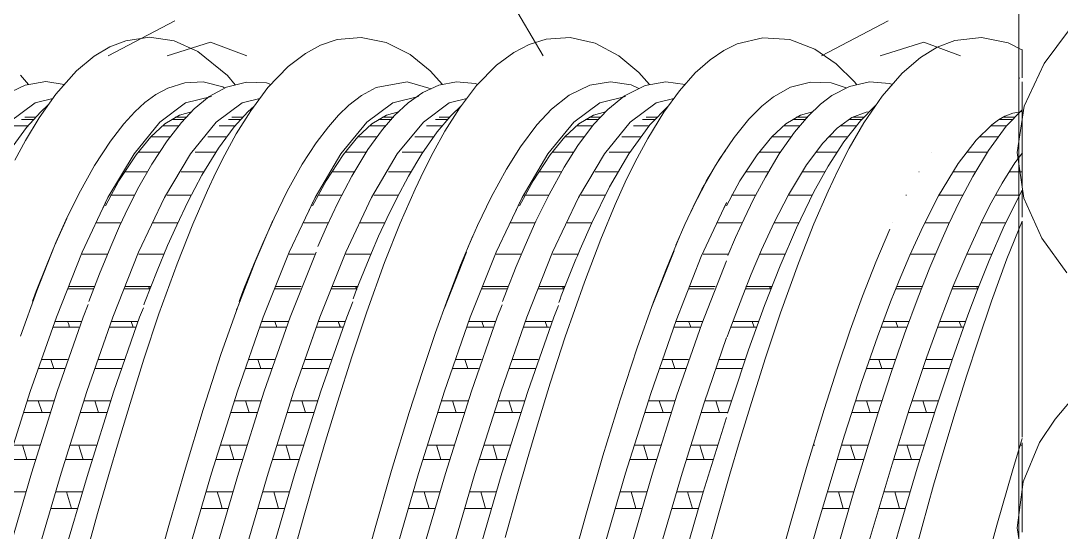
# Model space of a CAD drawing. Header units: millimetres. Extents: x 4229 to 8429, y -1187 to 1783.
# Drawn here: x 7395.3 to 7467.5, y 1068.8 to 1104.3 of the extents above; entities that cross this region are included whole.
import ezdxf

# ---------------------------------------------------------------- set-up
doc = ezdxf.new("R2010")
doc.units = ezdxf.units.MM

msp = doc.modelspace()

# ---------------------------------------------------------------- linework, layer by layer
at = {"lineweight": 5}
for p, q in [((7464.559, 1205.49), (7464.559, 907.547)), ((7431.558, 1101.844), (7429.275, 1105.759)), ((7406.012, 1104.274), (7401.385, 1101.85)), ((7455.508, 1104.274), (7450.864, 1101.841)), ((7466.312, 1101.316), (7468.085, 1103.679)), ((7405.48, 1101.849), (7408.486, 1102.789)), ((7408.486, 1102.789), (7410.994, 1101.848)), ((7454.947, 1101.84), (7457.983, 1102.789)), ((7457.983, 1102.789), (7460.516, 1101.839)), ((7464.793, 1100.319), (7464.793, 1102.283)), ((7464.941, 1098.347), (7466.312, 1101.316)), ((7464.559, 1100.323), (7464.644, 1100.291)), ((7464.793, 1100.029), (7464.793, 1095.113)), ((7464.441, 1095.121), (7464.941, 1098.347)), ((7396.224, 1097.433), (7395.368, 1097.433)), ((7396.376, 1097.587), (7395.613, 1097.587)), ((7406.673, 1097.433), (7405.84, 1097.433)), ((7406.837, 1097.587), (7406.039, 1097.587)), ((7410.585, 1097.433), (7409.729, 1097.433)), ((7410.737, 1097.587), (7409.974, 1097.587)), ((7421.06, 1097.433), (7420.146, 1097.433)), ((7421.207, 1097.587), (7420.409, 1097.587)), ((7424.955, 1097.433), (7424.099, 1097.433)), ((7425.108, 1097.587), (7424.344, 1097.587)), ((7435.419, 1097.433), (7434.505, 1097.433)), ((7435.566, 1097.587), (7434.768, 1097.587)), ((7439.314, 1097.433), (7438.458, 1097.433)), ((7439.467, 1097.587), (7438.704, 1097.587)), ((7449.759, 1097.433), (7448.926, 1097.433)), ((7449.923, 1097.587), (7449.125, 1097.587)), ((7453.67, 1097.433), (7452.814, 1097.433)), ((7453.823, 1097.587), (7453.06, 1097.587)), ((7464.151, 1097.433), (7463.237, 1097.433)), ((7464.298, 1097.587), (7463.5, 1097.587)), ((7395.842, 1096.974), (7394.734, 1096.974)), ((7406.286, 1096.974), (7405.166, 1096.974)), ((7410.203, 1096.974), (7409.095, 1096.974)), ((7420.618, 1096.974), (7419.524, 1096.974)), ((7424.573, 1096.974), (7423.465, 1096.974)), ((7435.015, 1096.974), (7433.895, 1096.974)), ((7438.932, 1096.974), (7437.824, 1096.974)), ((7449.334, 1096.974), (7448.239, 1096.974)), ((7453.289, 1096.974), (7452.18, 1096.974)), ((7463.709, 1096.974), (7462.614, 1096.974)), ((7405.689, 1096.212), (7404.348, 1096.212)), ((7409.603, 1096.212), (7408.3, 1096.212)), ((7420.059, 1096.212), (7418.719, 1096.212)), ((7423.974, 1096.212), (7422.67, 1096.212)), ((7434.418, 1096.212), (7433.078, 1096.212)), ((7438.333, 1096.212), (7437.029, 1096.212)), ((7448.77, 1096.212), (7447.447, 1096.212)), ((7452.689, 1096.212), (7451.386, 1096.212)), ((7463.146, 1096.212), (7461.822, 1096.212)), ((7401.018, 1095.151), (7401.015, 1095.151)), ((7401.19, 1095.398), (7401.19, 1095.405)), ((7404.944, 1095.151), (7403.478, 1095.151)), ((7408.87, 1095.151), (7407.414, 1095.151)), ((7415.388, 1095.151), (7415.385, 1095.151)), ((7415.561, 1095.398), (7415.561, 1095.405)), ((7419.314, 1095.151), (7417.848, 1095.151)), ((7423.24, 1095.151), (7421.784, 1095.151)), ((7429.747, 1095.151), (7429.744, 1095.151)), ((7429.92, 1095.398), (7429.92, 1095.405)), ((7433.673, 1095.151), (7432.207, 1095.151)), ((7437.599, 1095.151), (7436.143, 1095.151)), ((7444.103, 1095.151), (7444.101, 1095.151)), ((7444.276, 1095.398), (7444.276, 1095.405)), ((7448.03, 1095.151), (7446.564, 1095.151)), ((7451.956, 1095.151), (7450.5, 1095.151)), ((7458.478, 1095.151), (7458.476, 1095.151)), ((7462.381, 1095.151), (7460.945, 1095.151)), ((7464.917, 1091.965), (7464.441, 1095.121)), ((7464.793, 1095.099), (7464.793, 1092.692)), ((7404.119, 1093.799), (7402.536, 1093.799)), ((7408.034, 1093.799), (7406.44, 1093.799)), ((7418.49, 1093.799), (7416.925, 1093.799)), ((7422.404, 1093.799), (7420.839, 1093.799)), ((7432.849, 1093.799), (7431.284, 1093.799)), ((7436.763, 1093.799), (7435.169, 1093.799)), ((7443.277, 1093.799), (7443.242, 1093.799)), ((7447.188, 1093.799), (7445.622, 1093.799)), ((7451.119, 1093.799), (7449.555, 1093.799)), ((7457.652, 1093.799), (7457.617, 1093.799)), ((7461.563, 1093.799), (7459.997, 1093.799)), ((7464.793, 1093.799), (7463.901, 1093.799)), ((7403.219, 1092.164), (7401.548, 1092.164)), ((7407.145, 1092.164), (7405.474, 1092.164)), ((7417.593, 1092.164), (7415.959, 1092.164)), ((7421.519, 1092.164), (7419.849, 1092.164)), ((7431.949, 1092.164), (7430.278, 1092.164)), ((7435.878, 1092.164), (7434.208, 1092.164)), ((7446.305, 1092.164), (7444.634, 1092.164)), ((7450.23, 1092.164), (7448.56, 1092.164)), ((7456.762, 1092.164), (7456.736, 1092.164)), ((7460.68, 1092.164), (7459.009, 1092.164)), ((7464.605, 1092.164), (7462.935, 1092.164)), ((7464.793, 1090.65), (7464.793, 1092.523)), ((7401.19, 1091.627), (7400.883, 1090.963)), ((7401.19, 1091.668), (7401.19, 1091.627)), ((7415.561, 1091.627), (7415.253, 1090.963)), ((7415.561, 1091.668), (7415.561, 1091.627)), ((7429.92, 1091.627), (7429.612, 1090.963)), ((7429.92, 1091.668), (7429.92, 1091.627)), ((7444.276, 1091.627), (7443.969, 1090.963)), ((7444.276, 1091.668), (7444.276, 1091.627)), ((7466.156, 1089.177), (7464.917, 1091.965)), ((7398.373, 1090.255), (7398.369, 1090.255)), ((7402.289, 1090.255), (7400.578, 1090.255)), ((7406.205, 1090.255), (7404.494, 1090.255)), ((7412.743, 1090.255), (7412.739, 1090.255)), ((7416.659, 1090.255), (7414.948, 1090.255)), ((7420.597, 1090.255), (7418.862, 1090.255)), ((7427.102, 1090.255), (7427.098, 1090.255)), ((7431.018, 1090.255), (7429.307, 1090.255)), ((7434.934, 1090.255), (7433.224, 1090.255)), ((7441.459, 1090.255), (7441.455, 1090.255)), ((7445.374, 1090.255), (7443.664, 1090.255)), ((7449.313, 1090.255), (7447.578, 1090.255)), ((7455.834, 1090.255), (7455.83, 1090.255)), ((7459.75, 1090.255), (7458.039, 1090.255)), ((7463.666, 1090.255), (7461.955, 1090.255)), ((7464.793, 1090.255), (7464.748, 1090.255)), ((7464.793, 1075.366), (7464.793, 1090.361)), ((7467.896, 1086.771), (7466.156, 1089.177)), ((7401.333, 1088.084), (7399.577, 1088.084)), ((7405.272, 1088.084), (7403.505, 1088.084)), ((7415.703, 1088.084), (7413.947, 1088.084)), ((7419.614, 1088.084), (7417.865, 1088.084)), ((7426.244, 1088.205), (7424.709, 1084.334)), ((7430.062, 1088.084), (7428.306, 1088.084)), ((7433.973, 1088.084), (7432.224, 1088.084)), ((7440.651, 1088.299), (7439.09, 1084.373)), ((7444.419, 1088.084), (7442.663, 1088.084)), ((7448.358, 1088.084), (7446.58, 1088.084)), ((7458.794, 1088.084), (7457.038, 1088.084)), ((7462.705, 1088.084), (7460.956, 1088.084)), ((7400.351, 1085.666), (7398.567, 1085.666)), ((7398.632, 1085.828), (7400.415, 1085.828)), ((7404.261, 1085.666), (7402.484, 1085.666)), ((7402.548, 1085.828), (7404.326, 1085.828)), ((7404.252, 1085.642), (7404.178, 1085.828)), ((7404.273, 1085.627), (7404.196, 1085.828)), ((7414.721, 1085.666), (7412.938, 1085.666)), ((7413.002, 1085.828), (7414.785, 1085.828)), ((7418.631, 1085.666), (7416.855, 1085.666)), ((7416.941, 1085.828), (7418.723, 1085.828)), ((7418.622, 1085.642), (7418.549, 1085.828)), ((7418.644, 1085.627), (7418.566, 1085.828)), ((7429.08, 1085.666), (7427.297, 1085.666)), ((7427.361, 1085.828), (7429.144, 1085.828)), ((7433.018, 1085.666), (7431.235, 1085.666)), ((7431.277, 1085.828), (7433.055, 1085.828)), ((7432.981, 1085.642), (7432.908, 1085.828)), ((7433.003, 1085.627), (7432.925, 1085.828)), ((7443.436, 1085.666), (7441.653, 1085.666)), ((7441.718, 1085.828), (7443.5, 1085.828)), ((7447.374, 1085.666), (7445.592, 1085.666)), ((7445.634, 1085.828), (7447.411, 1085.828)), ((7447.337, 1085.642), (7447.264, 1085.828)), ((7447.359, 1085.627), (7447.282, 1085.828)), ((7457.811, 1085.666), (7456.028, 1085.666)), ((7456.093, 1085.828), (7457.876, 1085.828)), ((7461.722, 1085.666), (7459.945, 1085.666)), ((7460.009, 1085.828), (7461.787, 1085.828)), ((7461.712, 1085.642), (7461.639, 1085.828)), ((7410.44, 1084.574), (7410.297, 1084.216)), ((7399.354, 1083.014), (7397.552, 1083.014)), ((7397.7, 1083.409), (7399.5, 1083.409)), ((7403.284, 1083.014), (7401.47, 1083.014)), ((7401.641, 1083.409), (7403.436, 1083.409)), ((7402.972, 1083.409), (7403.118, 1083.014)), ((7402.973, 1083.409), (7403.122, 1083.014)), ((7413.724, 1083.014), (7411.922, 1083.014)), ((7412.071, 1083.409), (7413.87, 1083.409)), ((7417.663, 1083.014), (7415.862, 1083.014)), ((7415.983, 1083.409), (7417.793, 1083.409)), ((7417.342, 1083.409), (7417.488, 1083.014)), ((7417.343, 1083.409), (7417.492, 1083.014)), ((7428.083, 1083.014), (7426.282, 1083.014)), ((7426.43, 1083.409), (7428.229, 1083.409)), ((7432.013, 1083.014), (7430.2, 1083.014)), ((7430.342, 1083.409), (7432.152, 1083.409)), ((7431.701, 1083.409), (7431.847, 1083.014)), ((7431.702, 1083.409), (7431.851, 1083.014)), ((7442.44, 1083.014), (7440.638, 1083.014)), ((7440.786, 1083.409), (7442.586, 1083.409)), ((7446.378, 1083.014), (7444.577, 1083.014)), ((7444.727, 1083.409), (7446.521, 1083.409)), ((7446.057, 1083.409), (7446.204, 1083.014)), ((7446.059, 1083.409), (7446.208, 1083.014)), ((7456.815, 1083.014), (7455.013, 1083.014)), ((7455.161, 1083.409), (7456.961, 1083.409)), ((7460.745, 1083.014), (7458.931, 1083.014)), ((7459.073, 1083.409), (7460.884, 1083.409)), ((7460.434, 1083.409), (7460.583, 1083.014)), ((7401.19, 1082.283), (7401.19, 1082.252)), ((7415.561, 1082.283), (7415.561, 1082.252)), ((7429.92, 1082.283), (7429.92, 1082.252)), ((7444.276, 1082.283), (7444.276, 1082.252)), ((7396.75, 1080.757), (7398.564, 1080.757)), ((7397.399, 1080.757), (7397.607, 1080.145)), ((7400.659, 1080.757), (7402.488, 1080.757)), ((7411.12, 1080.757), (7412.934, 1080.757)), ((7411.769, 1080.757), (7411.977, 1080.145)), ((7415.029, 1080.757), (7416.858, 1080.757)), ((7425.479, 1080.757), (7427.293, 1080.757)), ((7426.128, 1080.757), (7426.337, 1080.145)), ((7429.388, 1080.757), (7431.217, 1080.757)), ((7439.836, 1080.757), (7441.649, 1080.757)), ((7440.484, 1080.757), (7440.693, 1080.145)), ((7443.744, 1080.757), (7445.573, 1080.757)), ((7454.211, 1080.757), (7456.025, 1080.757)), ((7454.86, 1080.757), (7455.068, 1080.145)), ((7458.12, 1080.757), (7459.949, 1080.757)), ((7398.352, 1080.145), (7396.538, 1080.145)), ((7402.284, 1080.145), (7400.453, 1080.145)), ((7412.723, 1080.145), (7410.908, 1080.145)), ((7416.654, 1080.145), (7414.824, 1080.145)), ((7427.082, 1080.145), (7425.267, 1080.145)), ((7431.013, 1080.145), (7429.183, 1080.145)), ((7441.438, 1080.145), (7439.623, 1080.145)), ((7445.37, 1080.145), (7443.539, 1080.145)), ((7455.813, 1080.145), (7453.998, 1080.145)), ((7459.745, 1080.145), (7457.914, 1080.145)), ((7395.786, 1077.888), (7397.613, 1077.888)), ((7396.796, 1077.077), (7396.536, 1077.888)), ((7399.703, 1077.888), (7401.534, 1077.888)), ((7400.709, 1077.077), (7400.449, 1077.888)), ((7410.157, 1077.888), (7411.983, 1077.888)), ((7411.166, 1077.077), (7410.907, 1077.888)), ((7414.073, 1077.888), (7415.904, 1077.888)), ((7415.079, 1077.077), (7414.819, 1077.888)), ((7424.516, 1077.888), (7426.342, 1077.888)), ((7425.525, 1077.077), (7425.266, 1077.888)), ((7428.432, 1077.888), (7430.263, 1077.888)), ((7429.438, 1077.077), (7429.178, 1077.888)), ((7438.872, 1077.888), (7440.699, 1077.888)), ((7439.881, 1077.077), (7439.622, 1077.888)), ((7442.788, 1077.888), (7444.62, 1077.888)), ((7443.795, 1077.077), (7443.535, 1077.888)), ((7453.247, 1077.888), (7455.074, 1077.888)), ((7454.257, 1077.077), (7453.997, 1077.888)), ((7457.164, 1077.888), (7458.995, 1077.888)), ((7458.17, 1077.077), (7457.91, 1077.888)), ((7467.075, 1076.628), (7468.559, 1078.371)), ((7397.35, 1077.077), (7395.524, 1077.077)), ((7401.286, 1077.077), (7399.437, 1077.077)), ((7411.72, 1077.077), (7409.895, 1077.077)), ((7415.637, 1077.077), (7413.807, 1077.077)), ((7426.079, 1077.077), (7424.254, 1077.077)), ((7429.996, 1077.077), (7428.166, 1077.077)), ((7440.435, 1077.077), (7438.61, 1077.077)), ((7444.352, 1077.077), (7442.523, 1077.077)), ((7454.811, 1077.077), (7452.985, 1077.077)), ((7458.728, 1077.077), (7456.898, 1077.077)), ((7466.008, 1074.995), (7467.075, 1076.628)), ((7394.808, 1074.82), (7396.654, 1074.82)), ((7398.727, 1074.82), (7400.56, 1074.82)), ((7409.178, 1074.82), (7411.025, 1074.82)), ((7413.097, 1074.82), (7414.93, 1074.82)), ((7423.537, 1074.82), (7425.384, 1074.82)), ((7427.456, 1074.82), (7429.289, 1074.82)), ((7437.894, 1074.82), (7439.74, 1074.82)), ((7441.812, 1074.82), (7443.645, 1074.82)), ((7450.292, 1074.82), (7450.418, 1074.82)), ((7452.269, 1074.82), (7454.115, 1074.82)), ((7456.188, 1074.82), (7458.021, 1074.82)), ((7464.667, 1074.82), (7464.793, 1074.82)), ((7464.793, 1068.786), (7464.793, 1074.985)), ((7464.862, 1072.27), (7466.008, 1074.995)), ((7396.35, 1073.829), (7394.507, 1073.829)), ((7400.249, 1073.829), (7398.415, 1073.829)), ((7410.72, 1073.829), (7408.877, 1073.829)), ((7414.619, 1073.829), (7412.785, 1073.829)), ((7425.079, 1073.829), (7423.236, 1073.829)), ((7428.978, 1073.829), (7427.144, 1073.829)), ((7439.435, 1073.829), (7437.592, 1073.829)), ((7443.335, 1073.829), (7441.5, 1073.829)), ((7453.811, 1073.829), (7451.968, 1073.829)), ((7457.71, 1073.829), (7455.876, 1073.829)), ((7464.443, 1069.082), (7464.862, 1072.27)), ((7393.82, 1071.572), (7395.656, 1071.572)), ((7397.738, 1071.572), (7399.571, 1071.572)), ((7398.83, 1070.421), (7398.498, 1071.572)), ((7408.191, 1071.572), (7410.026, 1071.572)), ((7412.108, 1071.572), (7413.941, 1071.572)), ((7413.2, 1070.421), (7412.869, 1071.572)), ((7422.55, 1071.572), (7424.385, 1071.572)), ((7426.467, 1071.572), (7428.3, 1071.572)), ((7427.559, 1070.421), (7427.228, 1071.572)), ((7436.906, 1071.572), (7438.742, 1071.572)), ((7440.824, 1071.572), (7442.657, 1071.572)), ((7441.916, 1070.421), (7441.584, 1071.572)), ((7451.281, 1071.572), (7453.117, 1071.572)), ((7455.199, 1071.572), (7457.032, 1071.572)), ((7456.291, 1070.421), (7455.959, 1071.572)), ((7399.23, 1070.421), (7397.396, 1070.421)), ((7409.688, 1070.421), (7407.84, 1070.421)), ((7413.601, 1070.421), (7411.766, 1070.421)), ((7424.047, 1070.421), (7422.199, 1070.421)), ((7427.96, 1070.421), (7426.125, 1070.421)), ((7438.404, 1070.421), (7436.556, 1070.421)), ((7442.316, 1070.421), (7440.481, 1070.421)), ((7452.779, 1070.421), (7450.931, 1070.421)), ((7456.691, 1070.421), (7454.857, 1070.421)), ((7464.972, 1065.943), (7464.443, 1069.082))]:
    msp.add_line(p, q, dxfattribs=at)
at = {"lineweight": 5, "flags": 128}
for points in [[(7410.202, 1099.826), (7409.673, 1100.473), (7407.616, 1102.147), (7405.96, 1102.883), (7404.248, 1103.126), (7402.608, 1102.891), (7401.489, 1102.46), (7400.419, 1101.828), (7399.177, 1100.795), (7397.75, 1099.179), (7396.596, 1097.538), (7395.654, 1095.971), (7394.912, 1094.591)], [(7424.572, 1099.854), (7423.724, 1100.793), (7422.338, 1101.924), (7420.68, 1102.767), (7418.941, 1103.118), (7417.263, 1102.968), (7416.12, 1102.585), (7415.071, 1102.015), (7413.876, 1101.098), (7412.473, 1099.635), (7411.273, 1098.031), (7410.27, 1096.427), (7409.474, 1094.976), (7408.859, 1093.744), (7408.272, 1092.49), (7407.256, 1090.149), (7406.166, 1087.399), (7404.908, 1083.926), (7403.865, 1080.795), (7402.904, 1077.719), (7402.097, 1075.042), (7401.429, 1072.768), (7400.655, 1070.063), (7399.702, 1066.633)], [(7438.948, 1099.842), (7438.199, 1100.684), (7436.813, 1101.841), (7435.169, 1102.716), (7433.442, 1103.109), (7431.761, 1102.996), (7430.597, 1102.63), (7429.526, 1102.074), (7428.335, 1101.192), (7426.95, 1099.782), (7425.758, 1098.211), (7424.749, 1096.606), (7423.926, 1095.129), (7423.279, 1093.859), (7422.675, 1092.591), (7421.644, 1090.235), (7420.559, 1087.499), (7419.328, 1084.064), (7418.283, 1080.938), (7417.29, 1077.81), (7416.463, 1075.09), (7415.79, 1072.798), (7415.025, 1070.11), (7414.092, 1066.708)], [(7453.323, 1099.838), (7453.158, 1100.044), (7451.894, 1101.284), (7450.412, 1102.314), (7448.679, 1102.978), (7446.8, 1103.1), (7445.034, 1102.665), (7444.095, 1102.204), (7443.139, 1101.559), (7442.118, 1100.652), (7441.026, 1099.421), (7439.943, 1097.936), (7438.821, 1096.114), (7437.944, 1094.484), (7437.254, 1093.075), (7436.551, 1091.517), (7435.557, 1089.109), (7434.422, 1086.12), (7433.1, 1082.342), (7432.053, 1079.122), (7431.164, 1076.233), (7430.449, 1073.799), (7429.777, 1071.449), (7428.924, 1068.405)], [(7464.783, 1102.248), (7463.821, 1102.747), (7461.976, 1103.12), (7460.121, 1102.911), (7458.892, 1102.437), (7457.739, 1101.728), (7456.471, 1100.636), (7455.084, 1099.04), (7453.815, 1097.193), (7452.805, 1095.44), (7452.029, 1093.919), (7451.34, 1092.451), (7450.353, 1090.175), (7449.27, 1087.448), (7448.02, 1084.002), (7446.98, 1080.887), (7446.01, 1077.784), (7445.193, 1075.077), (7444.522, 1072.793), (7443.758, 1070.124), (7442.815, 1066.733)], [(7398.343, 1099.851), (7397.066, 1100.049), (7395.636, 1099.814), (7394.215, 1099.127), (7393.017, 1098.183), (7392.273, 1097.42), (7391.493, 1096.471), (7390.624, 1095.227), (7389.651, 1093.62), (7388.627, 1091.696), (7387.747, 1089.855), (7387.19, 1088.59)], [(7395.856, 1099.85), (7395.305, 1100.49)], [(7423.784, 1099.558), (7422.139, 1100.042), (7419.975, 1099.643), (7418.949, 1099.078), (7418.082, 1098.409), (7417.374, 1097.73), (7416.661, 1096.924), (7415.818, 1095.813), (7414.853, 1094.324), (7413.809, 1092.442), (7412.892, 1090.574), (7412.13, 1088.888), (7411.506, 1087.418), (7410.801, 1085.663), (7410.469, 1084.786)], [(7427.028, 1099.862), (7426.857, 1099.928), (7425.544, 1100.041), (7424.323, 1099.806), (7423.205, 1099.291), (7422.195, 1098.574), (7421.258, 1097.693), (7420.414, 1096.72), (7419.41, 1095.334), (7418.288, 1093.487), (7417.319, 1091.632), (7416.535, 1089.977), (7415.928, 1088.608)], [(7438.205, 1099.569), (7437.664, 1099.827), (7436.23, 1100.048), (7434.794, 1099.811), (7433.367, 1099.117), (7432.149, 1098.15), (7431.117, 1097.047), (7429.98, 1095.515), (7429.016, 1093.965), (7427.961, 1092.026), (7427.014, 1090.074), (7426.357, 1088.591)], [(7441.418, 1099.863), (7440.07, 1100.047), (7438.633, 1099.785), (7437.217, 1099.072), (7436.043, 1098.126), (7435.066, 1097.083), (7433.963, 1095.611), (7433.018, 1094.107), (7431.982, 1092.226), (7431.063, 1090.354), (7430.306, 1088.67), (7429.693, 1087.215), (7429.016, 1085.505), (7428.747, 1084.779)], [(7455.79, 1099.853), (7455.59, 1099.927), (7454.197, 1100.036), (7452.812, 1099.722), (7451.592, 1099.086), (7450.807, 1098.49), (7449.963, 1097.675), (7449.008, 1096.544), (7447.949, 1095.036), (7446.979, 1093.424), (7446.164, 1091.893), (7445.501, 1090.53), (7444.91, 1089.223), (7444.383, 1087.975)], [(7409.481, 1099.607), (7409.337, 1099.689), (7407.982, 1100.027), (7406.714, 1099.975), (7405.518, 1099.602), (7404.685, 1099.15), (7403.924, 1098.592), (7403.231, 1097.958), (7402.469, 1097.122), (7401.537, 1095.912), (7400.435, 1094.218), (7399.343, 1092.251), (7398.453, 1090.436), (7397.762, 1088.893), (7397.143, 1087.413), (7396.388, 1085.51), (7396.126, 1084.813)], [(7412.679, 1099.851), (7412.368, 1099.957), (7410.974, 1100.023), (7409.6, 1099.672), (7408.398, 1099.013), (7407.348, 1098.152), (7406.468, 1097.216), (7405.47, 1095.933), (7404.423, 1094.332), (7403.521, 1092.744), (7402.775, 1091.283), (7402.182, 1090.025), (7401.559, 1088.607), (7400.775, 1086.702), (7400.033, 1084.781)], [(7452.596, 1099.609), (7452.528, 1099.645), (7451.535, 1099.957), (7450.114, 1100.02), (7448.725, 1099.655), (7447.543, 1098.998), (7446.732, 1098.352), (7445.827, 1097.437), (7444.807, 1096.167), (7443.736, 1094.571), (7442.806, 1092.963), (7442.028, 1091.458), (7441.397, 1090.13), (7440.762, 1088.691)], [(7397.539, 1098.879), (7396.325, 1098.576), (7394.515, 1097.237), (7392.727, 1095.04), (7390.94, 1092.018), (7389.129, 1088.205), (7387.342, 1083.699), (7385.554, 1078.562), (7383.743, 1072.855), (7381.956, 1066.726), (7380.168, 1060.255), (7378.358, 1053.524), (7374.783, 1039.885), (7372.972, 1033.154), (7371.184, 1026.683), (7369.397, 1020.554), (7367.586, 1014.847), (7365.799, 1009.71), (7364.011, 1005.204), (7363.961, 1005.098)], [(7408.561, 1099.022), (7406.753, 1098.574), (7404.966, 1097.24), (7403.178, 1095.044), (7401.367, 1092.008), (7399.58, 1088.211), (7397.792, 1083.706), (7395.982, 1078.546), (7394.194, 1072.864), (7392.407, 1066.735), (7390.596, 1060.236), (7388.809, 1053.533), (7387.021, 1046.714), (7385.21, 1039.866), (7383.423, 1033.164), (7381.635, 1026.692), (7379.825, 1020.537), (7378.037, 1014.855), (7376.25, 1009.717), (7374.439, 1005.192), (7374.374, 1005.053)], [(7411.908, 1098.88), (7410.672, 1098.574), (7408.884, 1097.24), (7407.097, 1095.044), (7405.286, 1092.008), (7403.499, 1088.211), (7401.711, 1083.706), (7399.9, 1078.546), (7398.113, 1072.864), (7396.325, 1066.735), (7394.515, 1060.236), (7392.727, 1053.533), (7390.94, 1046.714), (7389.129, 1039.866), (7387.342, 1033.164), (7385.554, 1026.692), (7383.743, 1020.537), (7381.956, 1014.855), (7380.168, 1009.717), (7378.358, 1005.192)], [(7422.913, 1099.022), (7422.91, 1099.023), (7421.123, 1098.575), (7419.335, 1097.243), (7417.525, 1095.036), (7415.737, 1092.013), (7413.95, 1088.217), (7412.139, 1083.692), (7410.351, 1078.554), (7408.564, 1072.872), (7406.753, 1066.717), (7404.966, 1060.245), (7403.178, 1053.543), (7401.367, 1046.695), (7399.58, 1039.876), (7397.792, 1033.173), (7395.982, 1026.674), (7394.194, 1020.545), (7392.407, 1014.863), (7390.596, 1009.703), (7388.809, 1005.198)], [(7426.267, 1098.882), (7425.041, 1098.575), (7423.254, 1097.243), (7421.443, 1095.036), (7419.656, 1092.013), (7417.868, 1088.217), (7416.058, 1083.692), (7414.27, 1078.554), (7412.483, 1072.872), (7410.672, 1066.717), (7408.884, 1060.245), (7407.097, 1053.543), (7405.286, 1046.695), (7403.499, 1039.876), (7401.711, 1033.173), (7399.9, 1026.674), (7398.113, 1020.545), (7396.325, 1014.863), (7394.515, 1009.703), (7392.727, 1005.198)], [(7437.28, 1099.023), (7435.492, 1098.576), (7433.682, 1097.237), (7431.894, 1095.04), (7430.107, 1092.018), (7428.296, 1088.205), (7426.508, 1083.699), (7424.721, 1078.562), (7422.91, 1072.855), (7421.123, 1066.726), (7419.335, 1060.255), (7417.525, 1053.524), (7413.95, 1039.885), (7412.139, 1033.154), (7410.351, 1026.683), (7408.564, 1020.554), (7406.753, 1014.847), (7404.966, 1009.71), (7403.178, 1005.204), (7403.099, 1005.038)], [(7440.632, 1098.881), (7439.411, 1098.576), (7437.6, 1097.237), (7435.813, 1095.04), (7434.025, 1092.018), (7432.215, 1088.205), (7430.427, 1083.699), (7428.64, 1078.562), (7426.829, 1072.855), (7425.041, 1066.726), (7423.254, 1060.255), (7421.443, 1053.524), (7417.868, 1039.885), (7416.058, 1033.154), (7414.27, 1026.683), (7412.483, 1020.554), (7410.672, 1014.847), (7408.884, 1009.71), (7407.097, 1005.204)], [(7397.209, 1098.41), (7396.684, 1097.935), (7395.725, 1096.856), (7394.617, 1095.337), (7393.479, 1093.475), (7392.541, 1091.706), (7391.805, 1090.169), (7391.184, 1088.768), (7390.446, 1086.988), (7389.565, 1084.73), (7389.515, 1084.593)], [(7401.19, 1091.432), (7402.13, 1093.158), (7403.327, 1094.967), (7404.347, 1096.211), (7405.316, 1097.114), (7406.324, 1097.728), (7407.168, 1097.955)], [(7411.508, 1098.345), (7411.072, 1097.956), (7410.124, 1096.909), (7409.035, 1095.436), (7407.879, 1093.548), (7406.915, 1091.712), (7406.143, 1090.088), (7405.511, 1088.671), (7404.776, 1086.918), (7403.902, 1084.692), (7403.856, 1084.565)], [(7415.561, 1091.432), (7416.501, 1093.158), (7417.697, 1094.967), (7418.717, 1096.211), (7419.686, 1097.114), (7420.694, 1097.728), (7421.538, 1097.955)], [(7425.888, 1098.383), (7425.151, 1097.676), (7424.208, 1096.566), (7423.139, 1095.029), (7422.22, 1093.49), (7421.406, 1091.966), (7420.716, 1090.558), (7420.15, 1089.324), (7419.651, 1088.176), (7418.644, 1085.688), (7418.381, 1084.974)], [(7429.92, 1091.432), (7430.86, 1093.158), (7432.056, 1094.967), (7433.076, 1096.211), (7434.045, 1097.114), (7435.053, 1097.728), (7435.897, 1097.955)], [(7440.284, 1098.404), (7438.97, 1097.05), (7437.51, 1095.044), (7436.161, 1092.74), (7434.93, 1090.254), (7434.136, 1088.421)], [(7444.276, 1091.432), (7445.216, 1093.158), (7446.412, 1094.967), (7447.433, 1096.211), (7448.401, 1097.114), (7449.41, 1097.728), (7450.254, 1097.955)], [(7444.333, 1082.345), (7444.447, 1082.668), (7445.408, 1085.207), (7446.005, 1086.697), (7446.714, 1088.377), (7447.581, 1090.261), (7448.582, 1092.198), (7449.844, 1094.276), (7450.963, 1095.77), (7451.969, 1096.821), (7452.988, 1097.559), (7453.973, 1097.937), (7454.181, 1097.946)], [(7464.795, 1098.103), (7463.695, 1096.96), (7462.451, 1095.267), (7461.364, 1093.47), (7460.451, 1091.727), (7459.694, 1090.138), (7459.077, 1088.757), (7458.396, 1087.142), (7457.581, 1085.084), (7456.64, 1082.541), (7455.692, 1079.792), (7454.783, 1076.992), (7453.025, 1071.274), (7451.258, 1065.152), (7450.05, 1060.745), (7448.838, 1056.208), (7447.734, 1052.047), (7446.763, 1048.375), (7445.781, 1044.644), (7444.695, 1040.498), (7444.348, 1039.195)], [(7444.351, 1046.305), (7445.326, 1050.004), (7446.489, 1054.389), (7447.68, 1058.852), (7448.857, 1063.199), (7450.655, 1069.512), (7452.479, 1075.51), (7453.682, 1079.233), (7454.761, 1082.342), (7455.668, 1084.761), (7456.262, 1086.252), (7457.004, 1088.009), (7457.924, 1090.027), (7458.982, 1092.118), (7460.346, 1094.377), (7461.596, 1095.994), (7462.687, 1097.044), (7463.161, 1097.389), (7463.602, 1097.646), (7464.145, 1097.869), (7464.796, 1097.988)], [(7454.655, 1098.416), (7454.631, 1098.398), (7453.573, 1097.336), (7452.417, 1095.865), (7451.33, 1094.182), (7450.345, 1092.394), (7449.148, 1089.912), (7448.007, 1087.272), (7446.92, 1084.511), (7445.809, 1081.439), (7444.645, 1077.947), (7444.358, 1077.031)], [(7444.348, 1031.532), (7444.549, 1032.258), (7445.775, 1036.801), (7446.858, 1040.923), (7447.812, 1044.566), (7448.796, 1048.305), (7449.902, 1052.483), (7451.076, 1056.896), (7452.232, 1061.209), (7453.983, 1067.484), (7455.772, 1073.499), (7456.966, 1077.294), (7458.096, 1080.69), (7459.106, 1083.499), (7459.996, 1085.797), (7460.949, 1088.069), (7462.024, 1090.403), (7462.65, 1091.646), (7463.403, 1093.011), (7464.289, 1094.414), (7464.813, 1095.107)], [(7464.785, 1092.527), (7463.557, 1090.034), (7462.511, 1087.641), (7461.68, 1085.561), (7461.033, 1083.832), (7459.944, 1080.745), (7458.767, 1077.202), (7457.522, 1073.229), (7456.269, 1068.992), (7455.02, 1064.546), (7453.762, 1059.961), (7452.62, 1055.725), (7451.622, 1051.97), (7450.637, 1048.208), (7449.543, 1044), (7448.347, 1039.465), (7447.139, 1034.968), (7445.344, 1028.431), (7444.354, 1024.979)], [(7444.276, 1091.668), (7442.536, 1087.905), (7440.789, 1083.467), (7439.023, 1078.412), (7437.28, 1072.864), (7435.492, 1066.735), (7433.682, 1060.236), (7431.894, 1053.533), (7430.107, 1046.714), (7428.296, 1039.866), (7426.508, 1033.164), (7424.721, 1026.692), (7422.91, 1020.537), (7421.123, 1014.855), (7419.335, 1009.717), (7417.525, 1005.192)], [(7394.784, 1027.955), (7396.209, 1033.282), (7397.573, 1038.552), (7398.875, 1043.683), (7399.694, 1046.888), (7400.293, 1049.228), (7400.799, 1051.195), (7401.496, 1053.898), (7402.376, 1057.294), (7403.267, 1060.716), (7404.095, 1063.837), (7404.867, 1066.668), (7405.586, 1069.231), (7406.744, 1073.221), (7407.979, 1077.287), (7409.207, 1081.106), (7410.37, 1084.425), (7411.573, 1087.543), (7412.82, 1090.414)], [(7395.291, 1082.393), (7396.433, 1085.537), (7397.667, 1088.649), (7398.506, 1090.544)], [(7464.791, 1090.361), (7463.74, 1087.748), (7462.67, 1084.804), (7461.741, 1082.069), (7460.937, 1079.596), (7460.058, 1076.778), (7459.314, 1074.298), (7458.654, 1072.028), (7457.85, 1069.173), (7456.88, 1065.602)], [(7418.772, 1064.958), (7419.901, 1069.076), (7421.044, 1073.049), (7422.275, 1077.089), (7423.214, 1080.006), (7424.104, 1082.636), (7424.941, 1084.987), (7425.834, 1087.315), (7426.696, 1089.355)], [(7433.412, 1065.985), (7434.566, 1070.107), (7435.712, 1074.067), (7436.902, 1077.957), (7438.092, 1081.568), (7439.229, 1084.765), (7440.111, 1087.069), (7441.016, 1089.267)], [(7447.525, 1065.11), (7448.676, 1069.247), (7449.84, 1073.257), (7451.069, 1077.302), (7451.987, 1080.184), (7452.872, 1082.797), (7453.727, 1085.156), (7454.653, 1087.529), (7455.623, 1089.802)], [(7415.817, 1088.217), (7414.006, 1083.692), (7412.218, 1078.554), (7410.431, 1072.872), (7408.62, 1066.717), (7406.833, 1060.245), (7405.045, 1053.543), (7403.234, 1046.695), (7401.447, 1039.876), (7399.659, 1033.173), (7397.849, 1026.674), (7396.061, 1020.545), (7394.274, 1014.863), (7392.463, 1009.703), (7390.676, 1005.198), (7388.888, 1001.4), (7387.077, 998.365), (7385.29, 996.169), (7383.502, 994.835), (7382.252, 994.525)], [(7444.276, 1087.602), (7442.57, 1083.233), (7440.847, 1078.282), (7439.147, 1072.864), (7437.359, 1066.735), (7435.549, 1060.236), (7433.761, 1053.533), (7431.974, 1046.714), (7430.163, 1039.866), (7428.375, 1033.164), (7426.588, 1026.692), (7424.777, 1020.537), (7422.99, 1014.855), (7421.202, 1009.717), (7419.392, 1005.192), (7417.604, 1001.396), (7415.817, 998.372), (7414.006, 996.166), (7412.218, 994.834), (7410.992, 994.527)], [(7400.002, 1084.57), (7399.659, 1083.706), (7397.849, 1078.546), (7396.061, 1072.864), (7394.274, 1066.735), (7392.463, 1060.236), (7390.676, 1053.533), (7388.888, 1046.714), (7387.077, 1039.866), (7385.29, 1033.164), (7383.502, 1026.692), (7381.692, 1020.537), (7379.904, 1014.855), (7378.117, 1009.717), (7376.306, 1005.192), (7374.518, 1001.396), (7372.731, 998.372), (7370.92, 996.166), (7369.133, 994.834), (7367.919, 994.53)], [(7403.827, 1084.353), (7403.563, 1083.692), (7401.775, 1078.554), (7399.988, 1072.872), (7398.177, 1066.717), (7396.39, 1060.245), (7394.602, 1053.543), (7392.791, 1046.695), (7391.004, 1039.876), (7389.216, 1033.173), (7387.406, 1026.674), (7385.618, 1020.545), (7383.831, 1014.863), (7382.02, 1009.703), (7380.232, 1005.198), (7378.445, 1001.4), (7376.634, 998.365), (7374.847, 996.169), (7373.059, 994.835), (7371.251, 994.387)], [(7418.354, 1084.762), (7417.932, 1083.699), (7416.145, 1078.562), (7414.334, 1072.855), (7412.547, 1066.726), (7410.759, 1060.255), (7408.948, 1053.524), (7405.373, 1039.885), (7403.563, 1033.154), (7401.775, 1026.683), (7399.988, 1020.554), (7398.177, 1014.847), (7396.39, 1009.71), (7394.602, 1005.204), (7392.791, 1001.391), (7391.004, 998.369), (7389.216, 996.171), (7387.406, 994.833), (7385.827, 994.438)], [(7428.72, 1084.567), (7428.375, 1083.699), (7426.588, 1078.562), (7424.777, 1072.855), (7422.99, 1066.726), (7421.202, 1060.255), (7419.392, 1053.524), (7415.817, 1039.885), (7414.006, 1033.154), (7412.218, 1026.683), (7410.431, 1020.554), (7408.62, 1014.847), (7406.833, 1009.71), (7405.045, 1005.204), (7403.234, 1001.391), (7401.447, 998.369), (7399.659, 996.171), (7397.849, 994.833), (7396.618, 994.525)], [(7432.617, 1084.5), (7432.302, 1083.706), (7430.491, 1078.546), (7428.704, 1072.864), (7426.916, 1066.735), (7425.106, 1060.236), (7423.318, 1053.533), (7421.531, 1046.714), (7419.72, 1039.866), (7417.932, 1033.164), (7416.145, 1026.692), (7414.334, 1020.537), (7412.547, 1014.855), (7410.759, 1009.717), (7408.948, 1005.192), (7407.161, 1001.396), (7405.373, 998.372), (7403.563, 996.166), (7401.775, 994.834), (7399.988, 994.386), (7399.985, 994.387)], [(7398.713, 1083.014), (7398.626, 1083.266), (7398.572, 1083.409)], [(7413.083, 1083.014), (7412.996, 1083.266), (7412.942, 1083.409)], [(7427.442, 1083.014), (7427.355, 1083.266), (7427.301, 1083.409)], [(7441.799, 1083.014), (7441.711, 1083.266), (7441.657, 1083.409)], [(7456.174, 1083.014), (7456.086, 1083.266), (7456.033, 1083.409)], [(7444.276, 1082.283), (7442.726, 1077.757), (7441.199, 1072.864), (7439.411, 1066.735), (7437.6, 1060.236), (7435.813, 1053.533), (7434.025, 1046.714), (7432.215, 1039.866), (7430.427, 1033.164), (7428.64, 1026.692), (7426.829, 1020.537), (7425.041, 1014.855), (7423.254, 1009.717), (7421.443, 1005.192)], [(7444.276, 1076.739), (7442.675, 1071.553), (7441.064, 1066.017), (7439.475, 1060.245), (7437.688, 1053.543), (7435.877, 1046.695), (7434.089, 1039.876), (7432.302, 1033.173), (7430.491, 1026.674), (7428.704, 1020.545), (7426.916, 1014.863), (7425.106, 1009.703), (7423.318, 1005.198), (7421.531, 1001.4), (7419.72, 998.365), (7417.932, 996.169), (7416.145, 994.835), (7414.337, 994.387)], [(7395.432, 1074.82), (7395.574, 1074.379), (7395.738, 1073.829)], [(7399.344, 1074.82), (7399.406, 1074.629), (7399.65, 1073.829)], [(7409.802, 1074.82), (7409.944, 1074.379), (7410.108, 1073.829)], [(7413.715, 1074.82), (7413.776, 1074.629), (7414.021, 1073.829)], [(7424.161, 1074.82), (7424.303, 1074.379), (7424.467, 1073.829)], [(7428.074, 1074.82), (7428.135, 1074.629), (7428.38, 1073.829)], [(7438.517, 1074.82), (7438.659, 1074.379), (7438.824, 1073.829)], [(7442.43, 1074.82), (7442.491, 1074.629), (7442.736, 1073.829)], [(7452.893, 1074.82), (7453.035, 1074.379), (7453.199, 1073.829)], [(7456.805, 1074.82), (7456.866, 1074.629), (7457.111, 1073.829)], [(7461.896, 1065.099), (7463.037, 1069.256), (7464.126, 1073.036), (7464.804, 1075.272)], [(7409.289, 1070.421), (7409.098, 1071.092), (7408.953, 1071.572)], [(7423.648, 1070.421), (7423.457, 1071.092), (7423.312, 1071.572)], [(7438.004, 1070.421), (7437.813, 1071.092), (7437.668, 1071.572)], [(7452.379, 1070.421), (7452.188, 1071.092), (7452.043, 1071.572)]]:
    msp.add_lwpolyline(points, dxfattribs=at)
at = {"lineweight": 5}
for centre, radius, start, end in [((7466.852, 1079.758), 27.452, 145.58607, 156.06337), ((7491.437, 1063.276), 62.576, 156.30682, 159.96746)]:
    msp.add_arc(centre, radius, start, end, dxfattribs=at)

doc.saveas('drawing.dxf')
